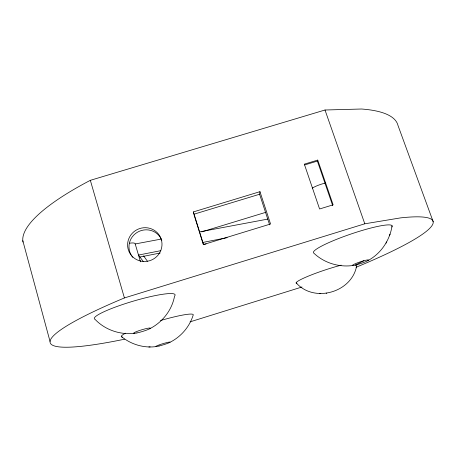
<?xml version="1.0" encoding="UTF-8"?>
<svg xmlns="http://www.w3.org/2000/svg" width="456" height="456" viewBox="0 0 456 456"><rect width="100%" height="100%" fill="white"/><g stroke="black" fill="none" stroke-linecap="round" stroke-linejoin="round"><path stroke-width="0.68" d="M259.601 194.245L259.954 191.674L193.378 211.915L193.88 214.229L259.601 194.245L269.633 224.842M356.9 264.212C353.514 291.908 314.549 303.753 296.155 282.834M367.747 260.69C380.863 253.781 389.783 240.432 392.08 225.88M332.692 205.639L317.376 161.088L317.741 160.096L304.329 164.16L319.588 208.979L333.125 204.829L317.741 160.096M386.032 243.168L386.58 241.976M389.395 235.666L390.085 234.167M149.648 328.765C162.382 322.398 171.98 310.194 174.551 296.126A42.117 5.728 -16.5 0 0 134.127 300.903A42.117 5.728 -16.5 0 0 95.07 319.382C105.062 329.887 120.019 335 134.372 333.319M169.706 342.439C180.747 336.99 189.445 327.049 193.127 315.273A37.591 3.99 -16.9 0 0 160.461 320.545M355.441 265.078L363.865 260.746M190.072 321.856L302.02 286.989M124.608 339.196A200.862 24.903 -17.6 0 1 124.414 297.939L364.789 223.799L400.55 217.888A200.862 24.903 -17.6 0 1 356.016 267.296M201.786 231.87L265.785 212.319M304.688 164.935L317.376 161.088M22.988 242.073A196.405 48.906 -17.6 0 1 90.339 180.325L325.003 110.004L361.534 109.012A196.405 48.906 -17.6 0 1 397.963 125.371L433.2 221.781M139.946 257.019L160.141 253.029M203.325 244.496L206.112 243.943M160.82 250.675L138.487 255.052L143.258 261.499M202.698 242.461L227.128 237.673M129.669 243.173A11.93 2.514 -16 0 1 134.891 243.367L135.21 243.96L161.036 239.115M199.426 231.916L267.837 219.085M353.029 265.489C338.95 267.512 324.142 262.969 313.813 253.137A41.559 5.552 -18.8 0 1 352.123 233.632A41.559 5.552 -18.8 0 1 391.841 226.985M121.285 336.448C131.083 344.508 144.113 348.412 156.71 346.492M148.855 346.987L150.138 346.913M319.741 293.55L320.796 293.499M326.222 293.214L326.758 293.185M143.617 255.862L147.43 261.26M325.003 110.004L364.789 223.799M259.954 191.674L270.562 223.999L203.53 244.541L193.378 211.915M194.085 214.901L203.279 244.439M135.21 243.96L140.488 261.824M90.339 180.325L124.414 297.939M22.8 240.671L50.035 341.441M122.539 337.149A37.591 3.99 -16.9 0 1 125.565 333.182M296.93 283.501A32.154 3.38 -18.2 0 1 308.131 276.222A32.154 3.38 -18.2 0 1 341.156 265.164M132.861 257.406A17.049 16.621 -24.4 0 1 137.398 232.246A17.049 16.621 -24.4 0 1 161.817 240.306M312.292 188.1A11.776 2.445 -19.2 0 1 325.715 182.987M140.767 261.106A17.277 16.826 -24.2 0 0 161.299 239.497A17.277 16.826 -24.2 0 0 132.337 233.187A17.277 16.826 -24.2 0 0 140.767 261.106M159.087 346.001A7.404 0.61 -17 0 0 170.054 342.171A7.404 0.61 -17 0 0 159.817 344.679A7.404 0.61 -17 0 0 159.087 346.001M136.897 332.943A8.664 0.912 -16.8 0 0 150.218 328.354A8.664 0.912 -16.8 0 0 138.869 330.72A8.664 0.912 -16.8 0 0 136.897 332.943M355.338 265.101A8.43 0.872 -18.5 0 0 368.385 260.251A8.43 0.872 -18.5 0 0 357.8 262.719A8.43 0.872 -18.5 0 0 355.338 265.101"/></g></svg>
